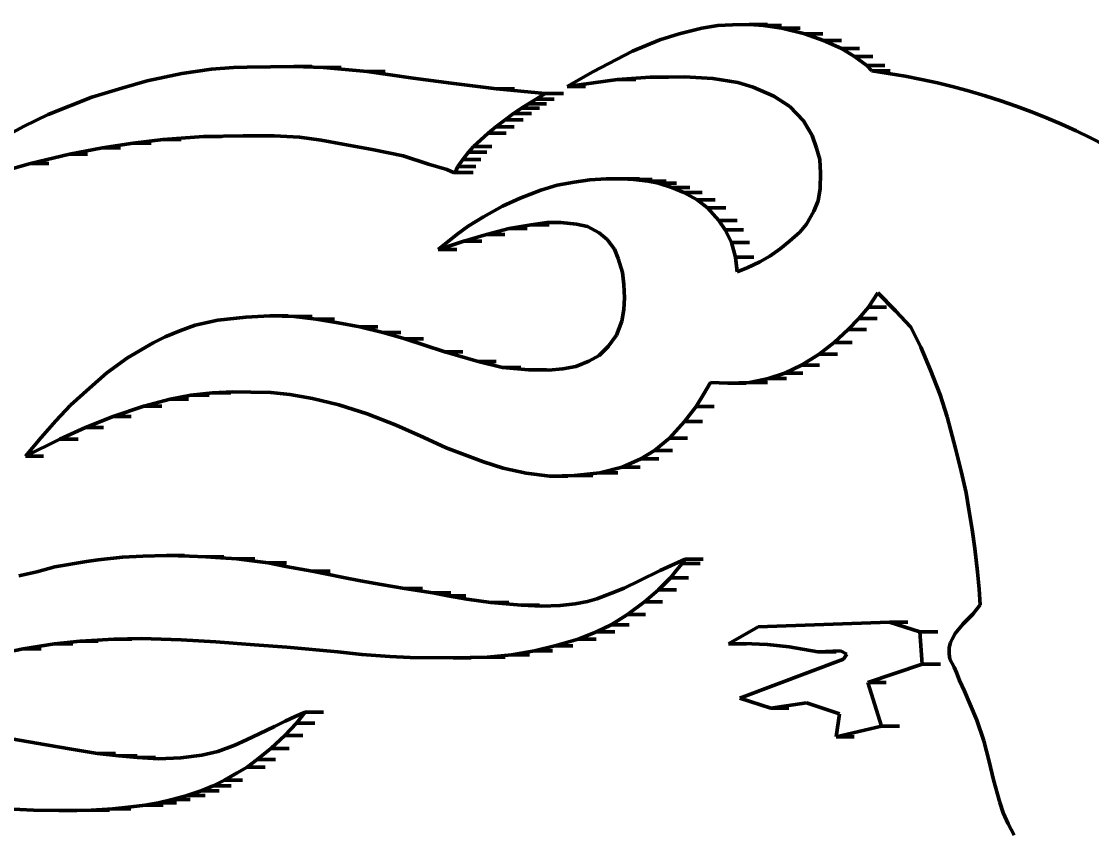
# Model space of a CAD drawing. Header units: inches. Extents: x 15 to 402, y 6 to 258.
# Drawn here: x 304.962 to 305.604, y 111.294 to 111.778 of the extents above; entities that cross this region are included whole.
import ezdxf

# ---------------------------------------------------------------- set-up
doc = ezdxf.new("R2010")
doc.units = ezdxf.units.IN
doc.header["$LTSCALE"] = 12
doc.header["$MEASUREMENT"] = 0
doc.layers.add('Dimension (ANSI)', color=7, linetype='Continuous', lineweight=25)
doc.layers.add('Visible (ANSI)', color=7, linetype='Continuous', lineweight=50)
doc.styles.add('MEMCOR Medium', font='arial.ttf')
doc.dimstyles.new('Default (ANSI)', dxfattribs={"dimscale": 12, "dimtxt": 0.15, "dimasz": 0.098425, "dimexe": 0.125, "dimexo": 0.0625, "dimgap": 0.031496, "dimtad": 0, "dimtih": 1, "dimtoh": 1, "dimdec": 4, "dimrnd": 1e-08, "dimzin": 3, "dimdsep": 46, "dimlunit": 5, "dimtxsty": 'MEMCOR Medium', "dimcen": 0.09, "dimdle": 0.393701, "dimclrd": 256, "dimclre": 256, "dimclrt": 256, "dimadec": 0, "dimazin": 1, "dimtfac": 0.8, "dimtofl": 0, "dimtmove": 0, "dimatfit": 3, "dimfxl": 1, "dimfrac": 1, "dimtolj": 1, "dimtzin": 4, "dimlwd": -1, "dimlwe": -1, "dimarcsym": 0})

# ---------------------------------------------------------------- blocks, each defined once
blk = doc.blocks.new('*D18')
at = {"layer": 'Defpoints', "color": 0, "transparency": 16777216}
for p in [(307.64327, 129.87156), (248.7481, 46.33676), (295.80056, 46.33676)]:
    blk.add_point(p, dxfattribs=at)
at = {"layer": 'Dimension (ANSI)', "transparency": 16777216}
for p, q in [((306.89327, 129.87156), (247.2481, 129.87156)), ((248.7481, 128.69046), (248.7481, 102.7928)), ((248.7481, 47.51787), (248.7481, 90.4701)), ((295.05056, 46.33676), (247.2481, 46.33676))]:
    blk.add_line(p, q, dxfattribs=at)
for points in [[(248.55125, 128.69046), (248.94495, 128.69046), (248.7481, 129.87156)], [(248.55125, 47.51787), (248.94495, 47.51787), (248.7481, 46.33676)]]:
    blk.add_solid(points, dxfattribs=at)
at = {"layer": 'Dimension (ANSI)', "transparency": 16777216, "char_height": 1.8000001, "attachment_point": 5, "style": 'MEMCOR Medium'}
for s, insert in [('\\A1; \\fArial|b0|i0;83{\\H0.8x;\\S9#16;} in', (248.7481, 98.49581)), ('\\A1;[2121.8 mm]{\\P\\fArial|b0|i0;SHIPPING HEIGHT\\P\\fArial|b0|i0;REF.}', (248.7481, 92.33446))]:
    blk.add_mtext(s, dxfattribs=dict(at, insert=insert))

msp = doc.modelspace()

# ---------------------------------------------------------------- linework, layer by layer
at = {"layer": 'Visible (ANSI)'}
for p, q in [((305.34496, 111.76722), (305.35672, 111.77086)), ((305.35672, 111.77086), (305.37019, 111.77431)), ((305.37019, 111.77431), (305.37983, 111.77596)), ((305.37983, 111.77596), (305.38865, 111.77634)), ((305.38865, 111.77634), (305.39869, 111.77647)), ((305.40954, 111.77647), (305.39869, 111.77647)), ((305.39869, 111.77647), (305.40715, 111.77594)), ((305.418, 111.77594), (305.40715, 111.77594)), ((305.40715, 111.77594), (305.41826, 111.77438)), ((305.42912, 111.77438), (305.41826, 111.77438)), ((305.41826, 111.77438), (305.43199, 111.7709)), ((305.44284, 111.7709), (305.43199, 111.7709)), ((305.43199, 111.7709), (305.44314, 111.76686)), ((305.32873, 111.76047), (305.34496, 111.76722)), ((305.45399, 111.76686), (305.44314, 111.76686)), ((305.44314, 111.76686), (305.45398, 111.76219)), ((305.30485, 111.74817), (305.32873, 111.76047)), ((305.46483, 111.76219), (305.45398, 111.76219)), ((305.45398, 111.76219), (305.46186, 111.75725)), ((305.47271, 111.75725), (305.46186, 111.75725)), ((305.46186, 111.75725), (305.46912, 111.75188)), ((305.47997, 111.75188), (305.46912, 111.75188)), ((305.46912, 111.75188), (305.4722, 111.74862)), ((305.03757, 111.74266), (305.05831, 111.74704)), ((305.05831, 111.74704), (305.07618, 111.74962)), ((305.07618, 111.74962), (305.08946, 111.75068)), ((305.08946, 111.75068), (305.09766, 111.75097)), ((305.09766, 111.75097), (305.12553, 111.75134)), ((305.13638, 111.75134), (305.12553, 111.75134)), ((305.12553, 111.75134), (305.14315, 111.75079)), ((305.154, 111.75079), (305.14315, 111.75079)), ((305.14315, 111.75079), (305.16953, 111.74822)), ((305.18038, 111.74822), (305.16953, 111.74822)), ((305.16953, 111.74822), (305.19716, 111.74441)), ((305.28952, 111.73926), (305.30485, 111.74817)), ((305.35991, 111.74521), (305.3393, 111.74494)), ((305.37689, 111.74412), (305.35991, 111.74521)), ((305.48306, 111.74862), (305.4722, 111.74862)), ((305.02231, 111.73835), (305.03757, 111.74266)), ((305.19716, 111.74441), (305.21984, 111.74138)), ((305.21984, 111.74138), (305.24706, 111.73798)), ((305.31974, 111.74361), (305.28952, 111.73926)), ((305.30037, 111.73926), (305.28952, 111.73926)), ((305.3393, 111.74494), (305.31974, 111.74361)), ((305.33059, 111.74361), (305.31974, 111.74361)), ((305.35015, 111.74494), (305.3393, 111.74494)), ((305.3918, 111.74167), (305.37689, 111.74412)), ((305.40097, 111.73888), (305.3918, 111.74167)), ((305.41331, 111.73349), (305.40097, 111.73888)), ((304.97832, 111.72252), (305.00448, 111.73284)), ((305.00448, 111.73284), (305.02231, 111.73835)), ((305.25791, 111.73798), (305.24706, 111.73798)), ((305.24706, 111.73798), (305.27636, 111.73505)), ((305.27636, 111.73505), (305.27085, 111.73163)), ((305.28721, 111.73505), (305.27636, 111.73505)), ((305.42305, 111.72726), (305.41331, 111.73349)), ((305.26207, 111.72629), (305.25729, 111.72304)), ((305.26629, 111.72896), (305.26207, 111.72629)), ((305.27292, 111.72629), (305.26207, 111.72629)), ((305.27085, 111.73163), (305.26629, 111.72896)), ((305.27714, 111.72896), (305.26629, 111.72896)), ((305.2817, 111.73163), (305.27085, 111.73163)), ((305.43125, 111.71863), (305.42305, 111.72726)), ((304.96388, 111.71553), (304.97832, 111.72252)), ((305.25729, 111.72304), (305.25219, 111.71933)), ((305.26814, 111.72304), (305.25729, 111.72304)), ((304.94524, 111.70561), (304.96388, 111.71553)), ((305.24675, 111.71517), (305.24199, 111.71124)), ((305.25219, 111.71933), (305.24675, 111.71517)), ((305.2576, 111.71517), (305.24675, 111.71517)), ((305.26304, 111.71933), (305.25219, 111.71933)), ((305.43633, 111.70996), (305.43125, 111.71863)), ((305.04713, 111.70749), (305.02918, 111.7054)), ((305.07134, 111.70923), (305.04713, 111.70749)), ((305.05798, 111.70749), (305.04713, 111.70749)), ((305.09522, 111.70978), (305.07134, 111.70923)), ((305.08219, 111.70923), (305.07134, 111.70923)), ((305.11366, 111.7098), (305.09522, 111.70978)), ((305.10608, 111.70978), (305.09522, 111.70978)), ((305.12891, 111.70885), (305.11366, 111.7098)), ((305.1419, 111.70718), (305.12891, 111.70885)), ((305.15491, 111.70481), (305.1419, 111.70718)), ((305.23756, 111.7072), (305.23335, 111.70328)), ((305.24199, 111.71124), (305.23756, 111.7072)), ((305.25284, 111.71124), (305.24199, 111.71124)), ((305.43904, 111.70232), (305.43633, 111.70996)), ((305.01079, 111.70261), (304.99104, 111.69865)), ((305.02918, 111.7054), (305.01079, 111.70261)), ((305.02164, 111.70261), (305.01079, 111.70261)), ((305.04003, 111.7054), (305.02918, 111.7054)), ((305.17247, 111.70159), (305.15491, 111.70481)), ((305.19102, 111.69765), (305.17247, 111.70159)), ((305.23335, 111.70328), (305.23037, 111.69983)), ((305.2442, 111.70328), (305.23335, 111.70328)), ((305.44095, 111.69546), (305.43904, 111.70232)), ((304.99104, 111.69865), (304.96768, 111.69303)), ((305.0019, 111.69865), (304.99104, 111.69865)), ((305.20633, 111.69278), (305.19102, 111.69765)), ((305.22684, 111.69558), (305.22387, 111.69134)), ((305.23037, 111.69983), (305.22684, 111.69558)), ((305.23769, 111.69558), (305.22684, 111.69558)), ((305.24122, 111.69983), (305.23037, 111.69983)), ((305.44138, 111.68732), (305.44095, 111.69546)), ((304.96768, 111.69303), (304.93571, 111.68406)), ((304.97853, 111.69303), (304.96768, 111.69303)), ((305.21729, 111.68946), (305.20633, 111.69278)), ((305.22131, 111.68778), (305.21729, 111.68946)), ((305.22226, 111.6878), (305.22131, 111.68778)), ((305.23216, 111.68778), (305.22131, 111.68778)), ((305.22387, 111.69134), (305.22226, 111.6878)), ((305.23311, 111.6878), (305.22226, 111.6878)), ((305.23473, 111.69134), (305.22387, 111.69134)), ((305.44113, 111.67803), (305.44138, 111.68732)), ((305.28354, 111.68016), (305.29368, 111.682)), ((305.29368, 111.682), (305.30303, 111.68325)), ((305.30303, 111.68325), (305.31277, 111.68394)), ((305.32362, 111.68394), (305.31277, 111.68394)), ((305.31277, 111.68394), (305.32195, 111.68393)), ((305.33281, 111.68393), (305.32195, 111.68393)), ((305.32195, 111.68393), (305.32948, 111.68346)), ((305.34033, 111.68346), (305.32948, 111.68346)), ((305.32948, 111.68346), (305.33798, 111.68245)), ((305.34883, 111.68245), (305.33798, 111.68245)), ((305.33798, 111.68245), (305.34426, 111.6814)), ((305.35511, 111.6814), (305.34426, 111.6814)), ((305.34426, 111.6814), (305.35223, 111.67868)), ((305.26137, 111.67238), (305.2737, 111.67707)), ((305.2737, 111.67707), (305.28354, 111.68016)), ((305.36308, 111.67868), (305.35223, 111.67868)), ((305.35223, 111.67868), (305.3595, 111.67568)), ((305.37036, 111.67568), (305.3595, 111.67568)), ((305.3595, 111.67568), (305.36735, 111.6714)), ((305.43995, 111.67077), (305.44113, 111.67803)), ((305.25058, 111.66744), (305.26137, 111.67238)), ((305.37821, 111.6714), (305.36735, 111.6714)), ((305.36735, 111.6714), (305.37368, 111.66655)), ((305.43746, 111.66461), (305.43995, 111.67077)), ((305.23934, 111.6612), (305.25058, 111.66744)), ((305.38453, 111.66655), (305.37368, 111.66655)), ((305.37368, 111.66655), (305.38046, 111.65887)), ((305.43299, 111.65668), (305.43746, 111.66461)), ((305.22333, 111.65054), (305.23009, 111.65543)), ((305.23009, 111.65543), (305.23934, 111.6612)), ((305.26785, 111.65642), (305.25458, 111.65406)), ((305.27741, 111.65774), (305.26785, 111.65642)), ((305.2787, 111.65642), (305.26785, 111.65642)), ((305.28562, 111.65765), (305.27741, 111.65774)), ((305.29502, 111.65679), (305.28562, 111.65765)), ((305.30169, 111.65529), (305.29502, 111.65679)), ((305.30858, 111.65161), (305.30169, 111.65529)), ((305.39131, 111.65887), (305.38046, 111.65887)), ((305.38046, 111.65887), (305.38429, 111.65328)), ((305.42902, 111.65198), (305.43299, 111.65668)), ((305.21203, 111.64156), (305.22333, 111.65054)), ((305.24113, 111.65051), (305.2275, 111.64656)), ((305.25458, 111.65406), (305.24113, 111.65051)), ((305.25199, 111.65051), (305.24113, 111.65051)), ((305.26543, 111.65406), (305.25458, 111.65406)), ((305.31352, 111.64752), (305.30858, 111.65161)), ((305.39515, 111.65328), (305.38429, 111.65328)), ((305.38429, 111.65328), (305.38801, 111.6457)), ((305.42287, 111.64651), (305.42902, 111.65198)), ((305.2275, 111.64656), (305.21242, 111.64157)), ((305.23835, 111.64656), (305.2275, 111.64656)), ((305.3179, 111.64182), (305.31352, 111.64752)), ((305.39886, 111.6457), (305.38801, 111.6457)), ((305.38801, 111.6457), (305.39049, 111.63684)), ((305.41725, 111.64198), (305.42287, 111.64651)), ((305.21242, 111.64157), (305.21203, 111.64156)), ((305.22288, 111.64156), (305.21203, 111.64156)), ((305.22328, 111.64157), (305.21242, 111.64157)), ((305.32013, 111.6361), (305.3179, 111.64182)), ((305.32258, 111.6278), (305.32013, 111.6361)), ((305.40134, 111.63684), (305.39049, 111.63684)), ((305.39049, 111.63684), (305.39144, 111.6281)), ((305.40508, 111.6342), (305.41108, 111.63762)), ((305.41108, 111.63762), (305.41725, 111.64198)), ((305.39144, 111.6281), (305.39744, 111.63056)), ((305.39744, 111.63056), (305.40508, 111.6342)), ((305.32346, 111.62047), (305.32258, 111.6278)), ((305.32376, 111.61254), (305.32346, 111.62047)), ((305.32346, 111.60559), (305.32376, 111.61254)), ((305.47582, 111.61552), (305.47013, 111.60695)), ((305.48632, 111.60478), (305.47582, 111.61552)), ((305.32218, 111.59863), (305.32346, 111.60559)), ((305.47013, 111.60695), (305.46441, 111.60011)), ((305.48098, 111.60695), (305.47013, 111.60695)), ((305.4956, 111.59488), (305.48632, 111.60478)), ((305.06644, 111.59613), (305.07989, 111.59909)), ((305.07989, 111.59909), (305.09668, 111.6009)), ((305.09668, 111.6009), (305.11123, 111.60169)), ((305.12208, 111.60169), (305.11123, 111.60169)), ((305.11123, 111.60169), (305.1257, 111.60128)), ((305.13656, 111.60128), (305.1257, 111.60128)), ((305.1257, 111.60128), (305.13902, 111.59968)), ((305.14988, 111.59968), (305.13902, 111.59968)), ((305.13902, 111.59968), (305.15215, 111.59747)), ((305.15215, 111.59747), (305.16509, 111.59507)), ((305.31896, 111.59017), (305.32218, 111.59863)), ((305.46441, 111.60011), (305.45806, 111.59349)), ((305.47527, 111.60011), (305.46441, 111.60011)), ((305.04834, 111.58914), (305.05709, 111.59283)), ((305.05709, 111.59283), (305.06644, 111.59613)), ((305.17594, 111.59507), (305.16509, 111.59507)), ((305.16509, 111.59507), (305.17882, 111.59168)), ((305.18968, 111.59168), (305.17882, 111.59168)), ((305.17882, 111.59168), (305.19236, 111.5879)), ((305.45806, 111.59349), (305.44956, 111.58575)), ((305.46891, 111.59349), (305.45806, 111.59349)), ((305.50151, 111.58298), (305.4956, 111.59488)), ((305.02582, 111.57654), (305.04115, 111.58547)), ((305.04115, 111.58547), (305.04834, 111.58914)), ((305.20322, 111.5879), (305.19236, 111.5879)), ((305.19236, 111.5879), (305.20386, 111.58406)), ((305.31396, 111.58336), (305.31896, 111.59017)), ((305.44956, 111.58575), (305.44063, 111.57865)), ((305.46041, 111.58575), (305.44956, 111.58575)), ((305.20386, 111.58406), (305.21604, 111.58006)), ((305.22689, 111.58006), (305.21604, 111.58006)), ((305.21604, 111.58006), (305.23606, 111.57437)), ((305.30856, 111.57793), (305.31396, 111.58336)), ((305.44063, 111.57865), (305.42997, 111.57219)), ((305.45148, 111.57865), (305.44063, 111.57865)), ((305.50729, 111.56914), (305.50151, 111.58298)), ((305.01343, 111.56745), (305.02582, 111.57654)), ((305.24691, 111.57437), (305.23606, 111.57437)), ((305.23606, 111.57437), (305.25077, 111.5708)), ((305.29456, 111.57139), (305.30254, 111.57447)), ((305.30254, 111.57447), (305.30856, 111.57793)), ((305.42997, 111.57219), (305.41994, 111.56726)), ((305.44082, 111.57219), (305.42997, 111.57219)), ((305.003, 111.5583), (305.01343, 111.56745)), ((305.26162, 111.5708), (305.25077, 111.5708)), ((305.25077, 111.5708), (305.26623, 111.56942)), ((305.27709, 111.56942), (305.26623, 111.56942)), ((305.26623, 111.56942), (305.27836, 111.56919)), ((305.27836, 111.56919), (305.28676, 111.5699)), ((305.28676, 111.5699), (305.29456, 111.57139)), ((305.41994, 111.56726), (305.4101, 111.56407)), ((305.43079, 111.56726), (305.41994, 111.56726)), ((305.5131, 111.55433), (305.50729, 111.56914)), ((305.37544, 111.56166), (305.37141, 111.55492)), ((305.38585, 111.56135), (305.37544, 111.56166)), ((305.39874, 111.56174), (305.38585, 111.56135)), ((305.3967, 111.56135), (305.38585, 111.56135)), ((305.4101, 111.56407), (305.39874, 111.56174)), ((305.40959, 111.56174), (305.39874, 111.56174)), ((305.42095, 111.56407), (305.4101, 111.56407)), ((304.99158, 111.54815), (305.003, 111.5583)), ((305.06387, 111.55415), (305.05142, 111.55175)), ((305.07682, 111.55557), (305.06387, 111.55415)), ((305.07473, 111.55415), (305.06387, 111.55415)), ((305.08905, 111.55623), (305.07682, 111.55557)), ((305.08768, 111.55557), (305.07682, 111.55557)), ((305.09982, 111.55588), (305.08905, 111.55623)), ((305.11181, 111.55579), (305.09982, 111.55588)), ((305.12309, 111.55445), (305.11181, 111.55579)), ((305.13682, 111.55215), (305.12309, 111.55445)), ((305.37141, 111.55492), (305.36684, 111.54733)), ((305.5174, 111.54122), (305.5131, 111.55433)), ((304.98277, 111.53881), (304.99158, 111.54815)), ((305.03557, 111.54756), (305.01718, 111.54133)), ((305.05142, 111.55175), (305.03557, 111.54756)), ((305.04643, 111.54756), (305.03557, 111.54756)), ((305.06228, 111.55175), (305.05142, 111.55175)), ((305.15253, 111.54839), (305.13682, 111.55215)), ((305.16949, 111.54291), (305.15253, 111.54839)), ((305.36684, 111.54733), (305.35981, 111.53832)), ((305.37769, 111.54733), (305.36684, 111.54733)), ((305.01718, 111.54133), (305.00052, 111.53474)), ((305.02803, 111.54133), (305.01718, 111.54133)), ((305.18697, 111.53609), (305.16949, 111.54291)), ((305.52238, 111.52221), (305.5174, 111.54122)), ((304.97396, 111.52885), (304.98277, 111.53881)), ((305.00052, 111.53474), (304.98527, 111.52781)), ((305.01138, 111.53474), (305.00052, 111.53474)), ((305.2035, 111.52877), (305.18697, 111.53609)), ((305.35981, 111.53832), (305.35077, 111.52839)), ((305.37067, 111.53832), (305.35981, 111.53832)), ((304.96456, 111.51763), (304.97396, 111.52885)), ((304.98527, 111.52781), (304.96456, 111.51763)), ((304.99612, 111.52781), (304.98527, 111.52781)), ((305.2169, 111.52259), (305.2035, 111.52877)), ((305.35077, 111.52839), (305.3418, 111.52102)), ((305.36162, 111.52839), (305.35077, 111.52839)), ((305.23932, 111.51415), (305.2169, 111.52259)), ((305.3418, 111.52102), (305.33362, 111.5159)), ((305.35265, 111.52102), (305.3418, 111.52102)), ((305.52581, 111.50849), (305.52238, 111.52221)), ((304.97541, 111.51763), (304.96456, 111.51763)), ((305.25112, 111.51034), (305.23932, 111.51415)), ((305.33362, 111.5159), (305.32242, 111.51101)), ((305.34448, 111.5159), (305.33362, 111.5159)), ((305.26486, 111.50735), (305.25112, 111.51034)), ((305.32242, 111.51101), (305.30901, 111.50748)), ((305.33328, 111.51101), (305.32242, 111.51101)), ((305.52863, 111.4955), (305.52581, 111.50849)), ((305.27898, 111.50555), (305.26486, 111.50735)), ((305.29392, 111.50589), (305.27898, 111.50555)), ((305.28983, 111.50555), (305.27898, 111.50555)), ((305.30901, 111.50748), (305.29392, 111.50589)), ((305.30477, 111.50589), (305.29392, 111.50589)), ((305.31986, 111.50748), (305.30901, 111.50748)), ((305.53039, 111.48558), (305.52863, 111.4955)), ((305.53232, 111.47348), (305.53039, 111.48558)), ((305.53394, 111.46221), (305.53232, 111.47348)), ((305.00828, 111.45543), (305.02281, 111.45695)), ((305.02281, 111.45695), (305.03501, 111.45764)), ((305.03501, 111.45764), (305.04917, 111.45796)), ((305.06002, 111.45796), (305.04917, 111.45796)), ((305.04917, 111.45796), (305.06294, 111.45749)), ((305.06294, 111.45749), (305.07276, 111.45721)), ((305.08362, 111.45721), (305.07276, 111.45721)), ((305.07276, 111.45721), (305.08148, 111.45653)), ((305.08148, 111.45653), (305.09136, 111.45587)), ((305.5356, 111.44816), (305.53394, 111.46221)), ((304.97142, 111.44821), (304.98229, 111.45112)), ((304.98229, 111.45112), (305.00115, 111.45442)), ((305.00115, 111.45442), (305.00828, 111.45543)), ((305.10221, 111.45587), (305.09136, 111.45587)), ((305.09136, 111.45587), (305.10047, 111.45468)), ((305.10047, 111.45468), (305.11023, 111.45349)), ((305.12108, 111.45349), (305.11023, 111.45349)), ((305.11023, 111.45349), (305.12078, 111.45139)), ((305.12078, 111.45139), (305.13646, 111.44855)), ((305.34524, 111.4489), (305.36015, 111.45567)), ((305.35841, 111.45321), (305.35518, 111.44934)), ((305.36015, 111.45567), (305.35841, 111.45321)), ((305.36927, 111.45321), (305.35841, 111.45321)), ((305.371, 111.45567), (305.36015, 111.45567)), ((304.96067, 111.44569), (304.97142, 111.44821)), ((305.14732, 111.44855), (305.13646, 111.44855)), ((305.13646, 111.44855), (305.14558, 111.4467)), ((305.14558, 111.4467), (305.15535, 111.44472)), ((305.15535, 111.44472), (305.16551, 111.44275)), ((305.3331, 111.44291), (305.34524, 111.4489)), ((305.35139, 111.44465), (305.34421, 111.43738)), ((305.35518, 111.44934), (305.35139, 111.44465)), ((305.36224, 111.44465), (305.35139, 111.44465)), ((305.53648, 111.4377), (305.5356, 111.44816)), ((305.16551, 111.44275), (305.17801, 111.44055)), ((305.17801, 111.44055), (305.19194, 111.4381)), ((305.20279, 111.4381), (305.19194, 111.4381)), ((305.19194, 111.4381), (305.20881, 111.43555)), ((305.31604, 111.4354), (305.32371, 111.43828)), ((305.32371, 111.43828), (305.3331, 111.44291)), ((305.34421, 111.43738), (305.33583, 111.4301)), ((305.35507, 111.43738), (305.34421, 111.43738)), ((305.53719, 111.42828), (305.53648, 111.4377)), ((305.21966, 111.43555), (305.20881, 111.43555)), ((305.20881, 111.43555), (305.21792, 111.43369)), ((305.22878, 111.43369), (305.21792, 111.43369)), ((305.21792, 111.43369), (305.22938, 111.43187)), ((305.22938, 111.43187), (305.2437, 111.42982)), ((305.30168, 111.43033), (305.30725, 111.43199)), ((305.30725, 111.43199), (305.31604, 111.4354)), ((305.25455, 111.42982), (305.2437, 111.42982)), ((305.2437, 111.42982), (305.26196, 111.42808)), ((305.27281, 111.42808), (305.26196, 111.42808)), ((305.26196, 111.42808), (305.27418, 111.42759)), ((305.27418, 111.42759), (305.28521, 111.428)), ((305.28521, 111.428), (305.29429, 111.42904)), ((305.29429, 111.42904), (305.30168, 111.43033)), ((305.33583, 111.4301), (305.32562, 111.42258)), ((305.34668, 111.4301), (305.33583, 111.4301)), ((305.53269, 111.42268), (305.53719, 111.42828)), ((305.32562, 111.42258), (305.31575, 111.41646)), ((305.33648, 111.42258), (305.32562, 111.42258)), ((305.40396, 111.41511), (305.48285, 111.41795)), ((305.4937, 111.41795), (305.48285, 111.41795)), ((305.48285, 111.41795), (305.50091, 111.41211)), ((305.52699, 111.41695), (305.53269, 111.42268)), ((305.30712, 111.41224), (305.29607, 111.40779)), ((305.31575, 111.41646), (305.30712, 111.41224)), ((305.31797, 111.41224), (305.30712, 111.41224)), ((305.3266, 111.41646), (305.31575, 111.41646)), ((305.38611, 111.40499), (305.40396, 111.41511)), ((305.51176, 111.41211), (305.50091, 111.41211)), ((305.50091, 111.41211), (305.50241, 111.39287)), ((305.5222, 111.41113), (305.52699, 111.41695)), ((304.98212, 111.40498), (304.96317, 111.40207)), ((304.99745, 111.40662), (304.98212, 111.40498)), ((304.99298, 111.40498), (304.98212, 111.40498)), ((305.01764, 111.40772), (304.99745, 111.40662)), ((305.0083, 111.40662), (304.99745, 111.40662)), ((305.03391, 111.40815), (305.01764, 111.40772)), ((305.02849, 111.40772), (305.01764, 111.40772)), ((305.05795, 111.40745), (305.03391, 111.40815)), ((305.07877, 111.40609), (305.05795, 111.40745)), ((305.10202, 111.40435), (305.07877, 111.40609)), ((305.29607, 111.40779), (305.28198, 111.40371)), ((305.30692, 111.40779), (305.29607, 111.40779)), ((305.39535, 111.40512), (305.38611, 111.40499)), ((305.39696, 111.40499), (305.38611, 111.40499)), ((305.40959, 111.40455), (305.39535, 111.40512)), ((305.51856, 111.40285), (305.51933, 111.40574)), ((305.51933, 111.40574), (305.52032, 111.40781)), ((305.52032, 111.40781), (305.5222, 111.41113)), ((304.96317, 111.40207), (304.94102, 111.39726)), ((304.97403, 111.40207), (304.96317, 111.40207)), ((305.12143, 111.40297), (305.10202, 111.40435)), ((305.15185, 111.40011), (305.12143, 111.40297)), ((305.16641, 111.39866), (305.15185, 111.40011)), ((305.18319, 111.39745), (305.16641, 111.39866)), ((305.2699, 111.40068), (305.256, 111.39844)), ((305.28198, 111.40371), (305.2699, 111.40068)), ((305.28076, 111.40068), (305.2699, 111.40068)), ((305.29284, 111.40371), (305.28198, 111.40371)), ((305.4226, 111.4032), (305.40959, 111.40455)), ((305.43987, 111.40014), (305.4226, 111.4032)), ((305.45335, 111.40083), (305.43987, 111.40014)), ((305.45072, 111.40014), (305.43987, 111.40014)), ((305.45712, 111.39885), (305.45335, 111.40083)), ((305.45516, 111.39579), (305.45712, 111.39885)), ((305.51851, 111.39895), (305.51856, 111.40285)), ((305.51895, 111.39587), (305.51851, 111.39895)), ((305.19532, 111.3968), (305.18319, 111.39745)), ((305.22108, 111.39654), (305.19532, 111.3968)), ((305.24147, 111.39702), (305.22108, 111.39654)), ((305.23193, 111.39654), (305.22108, 111.39654)), ((305.256, 111.39844), (305.24147, 111.39702)), ((305.25232, 111.39702), (305.24147, 111.39702)), ((305.26685, 111.39844), (305.256, 111.39844)), ((305.39303, 111.3724), (305.45516, 111.39579)), ((305.50241, 111.39287), (305.46983, 111.38179)), ((305.51326, 111.39287), (305.50241, 111.39287)), ((305.52145, 111.39107), (305.51895, 111.39587)), ((305.52291, 111.38776), (305.52145, 111.39107)), ((305.52479, 111.38306), (305.52291, 111.38776)), ((305.48068, 111.38179), (305.46983, 111.38179)), ((305.46983, 111.38179), (305.47792, 111.35555)), ((305.52781, 111.37662), (305.52479, 111.38306)), ((305.53116, 111.3686), (305.52781, 111.37662)), ((305.41159, 111.36631), (305.39303, 111.3724)), ((305.43302, 111.36964), (305.41159, 111.36631)), ((305.45284, 111.36307), (305.43302, 111.36964)), ((305.53503, 111.35909), (305.53116, 111.3686)), ((305.12026, 111.35853), (305.12634, 111.36131)), ((305.12634, 111.36131), (305.13233, 111.3639)), ((305.13239, 111.3639), (305.12719, 111.35733)), ((305.13233, 111.3639), (305.13239, 111.3639)), ((305.14324, 111.3639), (305.13239, 111.3639)), ((305.42244, 111.36631), (305.41159, 111.36631)), ((305.45078, 111.34911), (305.45284, 111.36307)), ((305.10474, 111.35098), (305.11387, 111.35542)), ((305.11387, 111.35542), (305.12026, 111.35853)), ((305.12719, 111.35733), (305.12013, 111.34997)), ((305.13805, 111.35733), (305.12719, 111.35733)), ((305.47792, 111.35555), (305.45078, 111.34911)), ((305.48877, 111.35555), (305.47792, 111.35555)), ((305.53935, 111.34681), (305.53503, 111.35909)), ((304.95632, 111.34805), (304.97707, 111.34435)), ((305.09009, 111.3441), (305.09726, 111.34738)), ((305.09726, 111.34738), (305.10474, 111.35098)), ((305.12013, 111.34997), (305.11181, 111.34213)), ((305.13098, 111.34997), (305.12013, 111.34997)), ((305.46163, 111.34911), (305.45078, 111.34911)), ((304.97707, 111.34435), (304.99216, 111.34169)), ((304.99216, 111.34169), (305.00781, 111.33918)), ((305.07995, 111.34031), (305.09009, 111.3441)), ((305.11181, 111.34213), (305.10364, 111.33559)), ((305.12267, 111.34213), (305.11181, 111.34213)), ((305.54245, 111.33447), (305.53935, 111.34681)), ((305.01867, 111.33918), (305.00781, 111.33918)), ((305.00781, 111.33918), (305.02069, 111.33776)), ((305.03155, 111.33776), (305.02069, 111.33776)), ((305.02069, 111.33776), (305.03168, 111.3368)), ((305.04254, 111.3368), (305.03168, 111.3368)), ((305.03168, 111.3368), (305.0444, 111.33601)), ((305.0444, 111.33601), (305.05772, 111.33651)), ((305.05772, 111.33651), (305.07041, 111.33811)), ((305.07041, 111.33811), (305.07995, 111.34031)), ((305.10364, 111.33559), (305.0975, 111.33104)), ((305.11449, 111.33559), (305.10364, 111.33559)), ((305.54503, 111.3234), (305.54245, 111.33447)), ((305.0975, 111.33104), (305.09162, 111.32761)), ((305.10835, 111.33104), (305.0975, 111.33104)), ((305.08394, 111.32315), (305.0771, 111.3197)), ((305.09162, 111.32761), (305.08394, 111.32315)), ((305.0948, 111.32315), (305.08394, 111.32315)), ((305.54885, 111.30984), (305.54503, 111.3234)), ((305.06998, 111.31681), (305.06148, 111.3139)), ((305.0771, 111.3197), (305.06998, 111.31681)), ((305.08083, 111.31681), (305.06998, 111.31681)), ((305.08796, 111.3197), (305.0771, 111.3197)), ((305.04432, 111.30962), (305.03635, 111.30812)), ((305.05256, 111.31155), (305.04432, 111.30962)), ((305.05517, 111.30962), (305.04432, 111.30962)), ((305.06148, 111.3139), (305.05256, 111.31155)), ((305.06341, 111.31155), (305.05256, 111.31155)), ((305.07233, 111.3139), (305.06148, 111.3139)), ((305.55086, 111.30359), (305.54885, 111.30984)), ((304.9694, 111.30511), (304.953, 111.30601)), ((304.98455, 111.30504), (304.9694, 111.30511)), ((305.00411, 111.30516), (304.98455, 111.30504)), ((304.9954, 111.30504), (304.98455, 111.30504)), ((305.01704, 111.30603), (305.00411, 111.30516)), ((305.01496, 111.30516), (305.00411, 111.30516)), ((305.02796, 111.30717), (305.01704, 111.30603)), ((305.02789, 111.30603), (305.01704, 111.30603)), ((305.03635, 111.30812), (305.02796, 111.30717)), ((305.04721, 111.30812), (305.03635, 111.30812)), ((305.5539, 111.29691), (305.55086, 111.30359)), ((305.55743, 111.29017), (305.5539, 111.29691))]:
    msp.add_line(p, q, dxfattribs=at)
msp.add_ellipse((305.4173, 111.32284), major_axis=(0, 0.42942), ratio=0.984808, start_param=3.234188, end_param=6.152982, dxfattribs=at)

# ---------------------------------------------------------------- dimensions: what is measured, and where the dimension line sits
at = {"layer": 'Dimension (ANSI)'}
dim = msp.add_linear_dim(base=(248.7481, 46.33676), p1=(307.64327, 129.87156), p2=(295.80056, 46.33676), angle=90, text=' \\fArial|b0|i0;<> in\\X[2121.8 mm]{\\P\\fArial|b0|i0;SHIPPING HEIGHT\\P\\fArial|b0|i0;REF.}', dimstyle='Default (ANSI)', override={"dimgap": 0.031496, "dimdec": 4, "dimpost": '', "dimtol": 0, "dimlim": 0, "dimtp": 0, "dimtm": 0, "dimtdec": 2, "dimatfit": 1}, dxfattribs=at)
dim.commit()
dim.dimension.update_dxf_attribs({"geometry": '*D18', "text_midpoint": (248.7481, 96.63145), "dimtype": 160})

doc.saveas('drawing.dxf')
